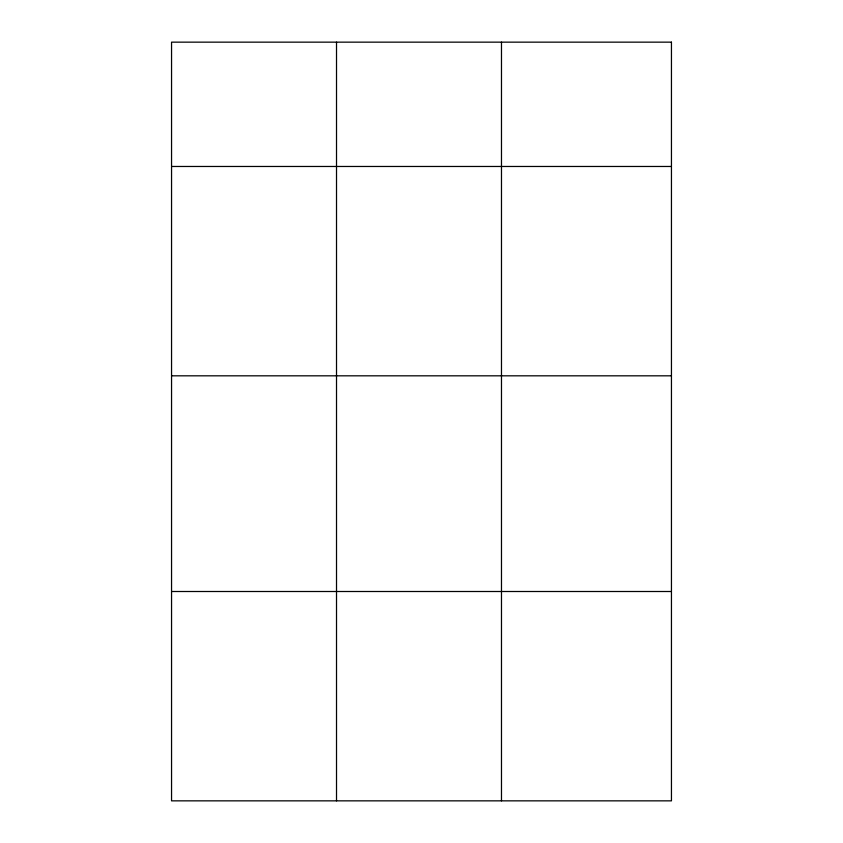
<?xml version="1.0" encoding="UTF-8"?>
<svg xmlns="http://www.w3.org/2000/svg" width="843" height="843" viewBox="0 0 843 843"><rect width="100%" height="100%" fill="white"/><g stroke="black" fill="none" stroke-linecap="round" stroke-linejoin="round"><path stroke-width="1.26" d="M171.55 166.471L671.45 166.471M171.55 375.82L671.45 375.82M171.55 591.501L671.45 591.501M501.48 42.15L501.48 800.85M336.515 42.15L336.515 800.85M671.45 42.15L171.55 42.15L171.55 800.85L671.45 800.85L671.45 42.15"/></g></svg>
